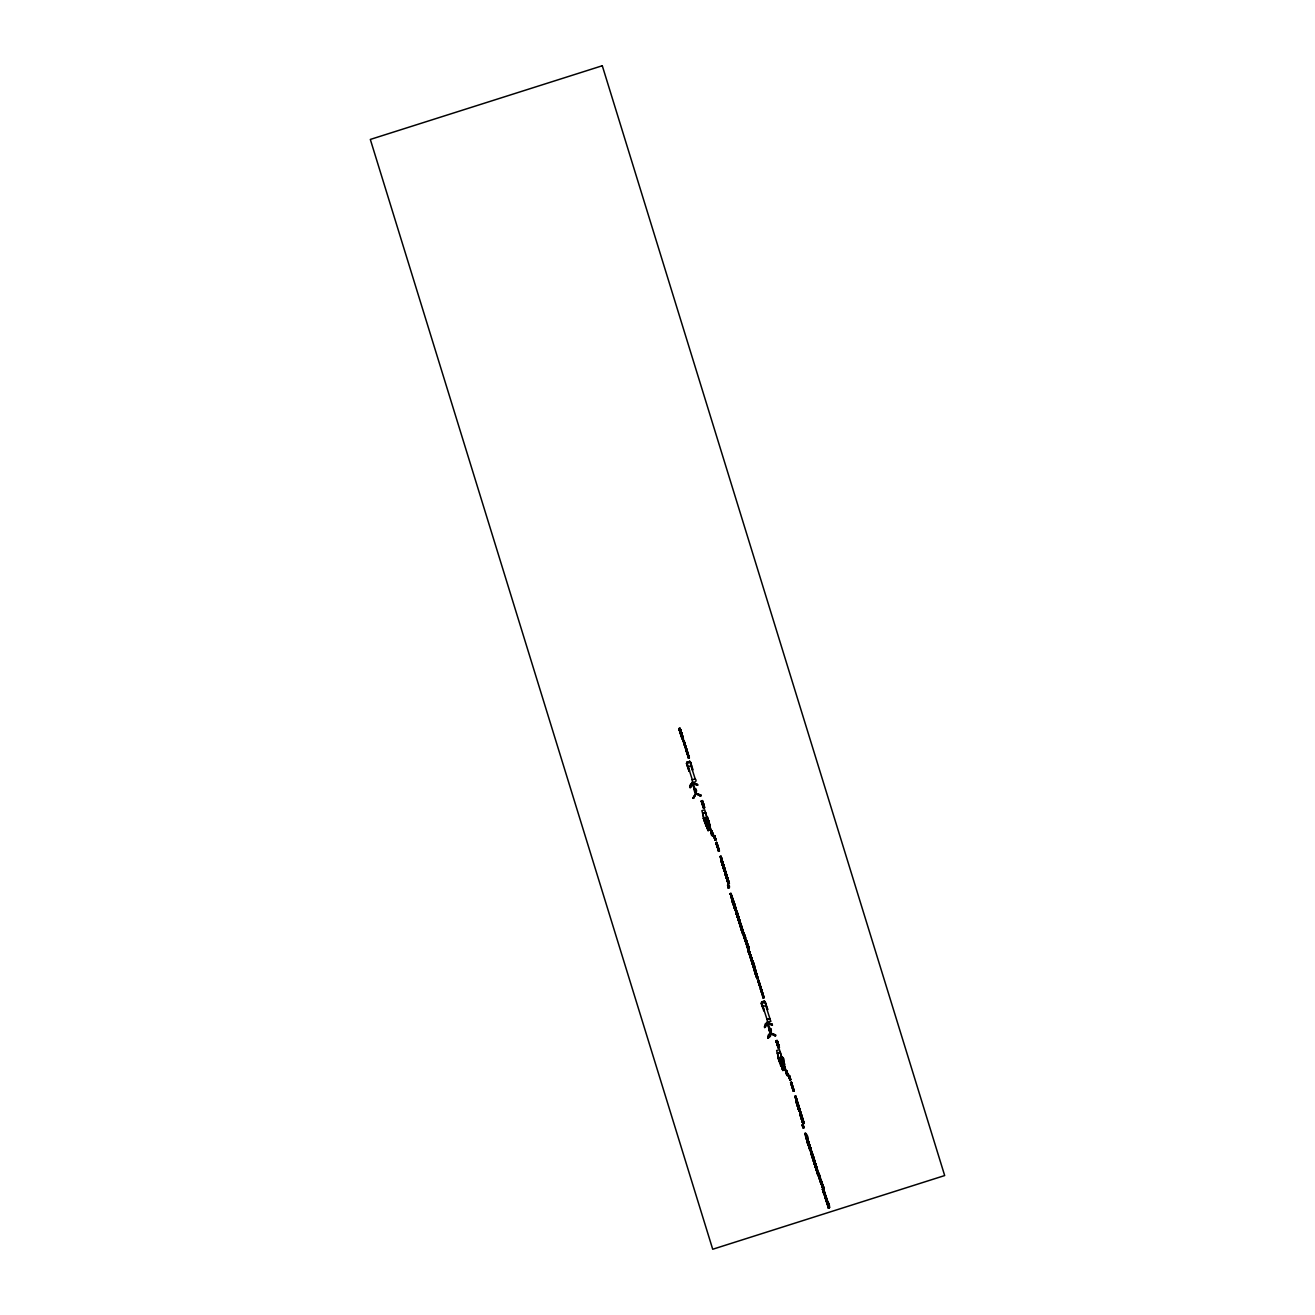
<?xml version="1.0" encoding="UTF-8"?>
<svg xmlns="http://www.w3.org/2000/svg" width="1315" height="1315" viewBox="0 0 1315 1315"><rect width="100%" height="100%" fill="white"/><g stroke="black" fill="none" stroke-linecap="round" stroke-linejoin="round"><path stroke-width="1.5" d="M745.342 938.565L743.78 936.296L744.372 935.409C742.548 937.464 745.178 930.856 744.306 936.806M819.656 1178.602L819.13 1175.232C817.782 1171.09 821.563 1177.484 818.555 1176.531M684.589 742.548L684.26 744.619L685.148 744.339L683.701 742.827L684.605 742.531L684.26 744.619L685.707 746.032M687.137 753.922L688.024 753.643L687.696 755.78L688.83 756.437M695.931 789.69L695.701 790.94M715.163 837.228L713.749 835.929L714.538 838.444L715.475 838.23L714.423 838.082L715.311 837.803L714.637 835.65L713.749 835.929L715.097 840.236L715.985 839.956L714.637 835.65L715.196 837.441L714.308 837.721L714.637 835.65M715.985 839.956L715.294 837.803L715.097 840.236M718.072 846.761L717.727 848.832L718.615 848.553L717.185 847.041L718.056 846.696L718.582 849.572M725.436 873.735L725.633 871.303L724.746 871.582L725.42 874.245M760.81 987.121L761.369 988.913L760.481 989.192L757.785 980.513L758.673 980.234L760.399 987.434L758.804 980.579M760.695 986.76L760.481 989.192M761.566 989.521L761.763 993.4L762.947 994.091M763.242 998.134L760.547 989.455L761.434 989.176L761.336 991.97L762.223 991.691L762.684 996.343L763.62 996.129L763.242 998.134L762.914 993.91M789.542 1075.867L788.507 1075.769L789.937 1077.281L789.066 1077.56L789.394 1075.489L790.742 1079.796L789.855 1080.075L788.507 1075.769L789.394 1075.489L789.921 1078.448M791.63 1082.656L790.578 1082.508L792.024 1084.02L791.137 1084.3L791.466 1082.212L794.161 1090.908L793.274 1091.187L790.578 1082.508L791.466 1082.212L791.367 1085.007L792.288 1084.76M792.813 1086.601L792.485 1088.672L793.372 1088.393L791.942 1086.88L792.813 1086.519L792.485 1088.672L793.652 1089.182M793.487 1088.754L793.159 1090.825L794.046 1090.546L792.6 1089.034L793.504 1088.738L793.274 1091.187M797.843 1107.312L799.076 1106.803L794.868 1096.381L795.756 1096.085L795.657 1098.88L796.561 1098.633M769.785 1028.609L770.59 1030.96M805.207 1134.188L805.273 1133.333L806.835 1140.204M744.142 934.225L744.898 935.606L743.402 934.455L743.682 936.329L743.961 933.88M818.538 1175.446L819.639 1175.857L818.522 1175.429L818.703 1173.72M684.096 740.822L683.027 740.674L684.474 742.186L683.586 742.465L683.915 740.394L686.611 749.073L685.723 749.353L683.027 740.674L683.915 740.394L683.833 743.189L684.737 742.926M685.937 746.92L685.608 748.991L686.496 748.712L685.049 747.199L685.953 746.92L685.723 749.353M686.824 749.714L685.789 749.616L687.235 751.128L686.348 751.407L686.677 749.336L689.372 758.015L688.485 758.295L685.789 749.616L686.677 749.336L686.578 752.131L687.466 751.851M687.351 751.49L687.022 753.561L687.893 753.281L686.463 751.769L687.367 751.49L687.022 753.561L688.205 754.136M688.698 755.862L688.37 757.95L689.257 757.654L687.811 756.158L688.715 755.862L688.485 758.295M695.619 790.71L695.816 789.427L696.243 790.759M707.059 820.034L706.385 817.881L706.171 820.313L707.059 820.034L706.385 817.881L705.497 818.16L706.171 820.313M715.294 837.803L714.966 839.874L715.853 839.595L715.048 838.608M717.497 844.904L719.404 851.068L718.516 851.347L715.837 842.668L716.708 842.389L716.379 844.46L717.908 846.12M717.382 844.542L717.053 846.613L717.941 846.334L716.494 844.822L717.398 844.526L717.053 846.613L718.237 847.189M718.73 848.915L718.401 850.986L719.289 850.706L717.842 849.194L718.746 848.915L718.516 851.347M721.656 858.416L721.327 860.487L722.214 860.207L720.768 858.695L721.672 858.399L721.458 860.848L720.11 856.542L720.998 856.262L720.669 858.333L722.182 859.994M725.305 873.374L725.781 871.681M758.673 980.234L758.344 982.305L759.232 982.026L758.673 980.234L761.369 988.913M759.347 982.387L759.002 984.458L759.889 984.179L759.347 982.387L758.459 982.667L759.889 984.179L758.459 982.667M760.021 984.606L759.692 986.677L760.58 986.398L760.021 984.606L759.133 984.886L760.58 986.398L759.133 984.886M761.434 989.176L761.106 991.247L761.993 990.968L761.434 989.176L764.13 997.855M762.108 991.329L761.763 993.4L762.651 993.121L762.108 991.329L761.221 991.609L762.651 993.121L761.221 991.609M763.456 995.702L763.127 997.773L763.999 997.493L763.456 995.702L762.569 995.981L763.999 997.493L762.569 995.981M781.817 1059.874L781.126 1057.72L780.798 1059.791L781.817 1059.874L781.126 1057.72L780.255 1058L780.929 1060.153M790.052 1077.643L789.723 1079.714L790.611 1079.434L789.164 1077.922L790.068 1077.626L789.855 1080.075M794.161 1090.908L791.252 1084.661L792.156 1084.365L791.794 1086.453L792.994 1087.028M796.939 1099.833L795.756 1096.085L795.411 1098.173L796.298 1097.893L794.868 1096.381L796.035 1097.039M796.413 1098.255L796.085 1100.326L796.972 1100.047L795.526 1098.535M799.767 1113.69L801.065 1113.295L800.391 1111.142L800.062 1113.213L800.391 1111.142L799.504 1111.422L800.178 1113.575M684.523 743.6L683.701 742.827M706.385 817.881L706.04 819.952L706.928 819.672L705.497 818.16L706.5 818.242M717.776 845.808L716.708 842.389L716.379 844.46L717.267 844.181L715.837 842.668L717.25 843.967M722.083 859.681L720.998 856.262L720.669 858.333L721.54 858.054L720.11 856.542L721.524 857.84M781.126 1057.72L780.798 1059.791L781.685 1059.512L780.255 1058L781.669 1059.298M792.14 1084.382L791.794 1086.453L792.682 1086.174L791.252 1084.661M700.895 795.345L696.046 793.34L700.78 795.033L700.451 796.068L695.668 793.75L692.463 782.425L697.607 784.693L692.528 782.589L690.556 787.521L689.685 786.863L692.216 782.606L695.635 793.8L693.137 798.041M764.607 1027.229C764.738 1017.843 772.283 1027.87 772.25 1024.221L766.908 1022.544M730.45 894.348L730.482 893.493L732.11 900.463L733.359 900.068L731.945 900.002M692.463 782.425L695.98 793.783L693.235 798.369L696.177 793.126L693.843 798.172M764.541 1027.015L767.648 1022.314M767.418 1022.215C768.486 1024.385 774.551 1038.127 767.713 1037.354L770.508 1032.916L775.538 1034.872C775.571 1038.521 768.026 1028.494 767.878 1037.88M689.849 787.389C689.701 776.951 704.922 790.118 692.693 783.132L690.556 787.521M765.149 1026.818L764.705 1027.557L766.974 1022.445L772.53 1025.059M684.721 743.123L686.611 749.073M718.204 847.337L718.615 848.553M721.524 859.221L723.875 865.517L722.625 865.927M725.781 871.878L724.746 871.582L726.192 873.094L724.943 873.604L727.918 882.464L728.987 882.118L726.012 873.637L729.052 883.318M758.804 980.793L757.785 980.513L759.232 982.026L757.785 980.513M800.523 1111.717L799.504 1111.422L800.95 1112.934L799.684 1113.443L802.939 1123.799L799.882 1113.197L800.506 1115.038M694.353 787.044L695.701 791.252M770.902 1033.228L768.601 1038.012M744.027 934.028C744.553 938.368 744.257 932.943 744.487 934.686L743.632 934.505M818.998 1173.769L819.639 1175.446L818.735 1175.429M817.207 1173.325L818.44 1172.832L819.245 1174.525C819.393 1176.005 818.522 1172.881 818.44 1176.152L818.193 1174.311M819.146 1175.709L818.785 1173.868M696.029 793.356L700.944 795.559M745.046 936.477L743.797 936.691L744.29 938.137C747.66 937.003 742.975 939.452 744.142 936.329L744.569 937.661M711.481 833.2L712.829 833.463M711.908 834.515C715.968 832.264 710.84 840.121 710.84 831.359L711.875 831.031M747.627 947.457C751.687 945.189 746.558 953.046 746.542 944.285L747.528 943.775M748.728 952.734C752.624 954 745.063 951.896 748.86 949.759M786.666 1074.355C789.312 1072.465 786.189 1077.314 787.11 1073.796M822.253 1186.985L822.68 1188.267L823.831 1187.987L822.138 1183.089L820.922 1183.582M823.469 1192.573L824.308 1191.834L823.322 1192.13L824.784 1193.741L823.124 1188.974L824.061 1193.971M823.782 1193.543L824.932 1193.264L823.371 1188.776L822.5 1189.056L823.782 1193.543L822.861 1191.028L823.963 1190.716M712.467 833.003L711.596 833.496M748.169 945.929L747.134 946.274M749.271 951.222L748.153 951.337M787.208 1072.826L786.107 1072.958M822.927 1185.768L821.891 1186.114M824.028 1191.045L822.911 1191.176L823.519 1193.067L824.768 1192.672L823.864 1190.404L823.453 1192.163M679.707 730.236L679.066 728.395L682.14 738.981L678.885 728.641L680.134 728.247L682.929 737.156L681.663 737.452M678.951 728.888L680.036 728.543M679.05 729.118L680.299 728.724M679.132 729.365L680.397 729.052M679.296 729.825L680.562 729.529M680.628 729.661L679.362 730.187L681.104 735.66L682.189 735.315M679.428 730.417L680.726 730.006M679.51 730.663L680.743 730.154M679.592 730.893L680.907 730.63M679.674 731.14L680.956 730.844M679.773 731.37L681.071 731.107M679.839 731.617L681.121 731.321M679.904 731.962L681.186 731.452M680.003 732.291L681.285 731.798M680.052 732.455L681.334 732.159M680.151 732.685L681.466 732.422M680.233 732.932L681.499 732.636M680.397 733.408L681.63 732.899M680.397 733.573L681.729 733.244M680.463 733.754L681.63 733.54M680.529 734L681.827 733.573M680.628 734.23L681.795 734.049M680.776 734.707L682.008 734.214M680.874 734.937L682.107 734.543M680.94 735.184L682.173 734.674M681.038 735.414L682.288 735.019M681.17 736.005L682.386 735.364L679.904 728.132L683.389 738.586L683.11 737.781L682.14 738.981M681.351 736.482L682.567 735.989M681.499 736.975L682.732 736.466M683.208 738.11L682.025 735.315M682.058 738.751L683.274 738.257M686.101 747.347L684.934 746.838L685.822 746.558L684.392 745.046L685.263 744.701M687.564 752.18L686.463 751.769M687.153 753.988L688.024 753.709L687.696 755.78L688.583 755.5L687.153 753.988L688.583 755.5M689.093 757.144L689.372 758.015M686.857 762.059L687.055 762.897L689.701 761.155M686.89 762.371L689.8 761.418L692.43 769.982M686.923 762.634L689.833 761.516L690.654 762.7M686.94 762.848L689.865 761.73M686.463 763.341L689.027 771.067L686.463 763.341L690.457 762.075L693.005 769.801M689.915 762.322L686.907 762.536L687.235 763.785M687.548 766.875L691.542 765.609L690.457 762.075M692.38 779.877L695.142 778.743C698.692 781.998 691.131 784.233 692.298 779.647M694.123 789.69C698.397 786.88 690.852 793.126 696.654 791.104L696.029 789.082M693.071 797.827L695.816 793.241L700.451 796.068M702.44 801.312L704.725 807.739L703.476 808.133L701.257 800.934L702.325 800.588L703.952 805.24L702.506 805.076M701.437 801.476L702.506 801.131M702.835 801.493L701.536 802.002L703.722 808.068L701.602 801.213L702.67 801.016L704.38 806.753L703.476 808.133M701.569 802.101L702.818 801.706M702.983 801.986L701.7 802.479L702.983 802.183M701.865 802.955L703.114 802.561L702.095 803.777L703.476 803.58M702.292 804.336L703.492 803.761M703.64 804.09L702.341 804.599L703.656 804.418M702.539 805.174L703.722 804.632M702.703 805.635L703.887 805.043M702.736 805.898L703.739 805.109M702.769 805.996L704.429 806.687M704.117 805.881L703.098 806.933M703.311 807.673L704.544 807.262M702.736 813.459L705.58 812.571L704.709 809.793L701.881 810.681L704.035 818.209L706.862 817.305L705.58 812.571M703.394 818.226L707.388 816.96L709.936 824.669L705.958 825.935L703.394 818.226L704.478 821.76L708.473 820.478L707.388 816.96M703.558 818.735L702.637 813.147L705.481 812.259L707.01 817.766M708.358 820.083L710.922 829.88L707.98 830.472L710.889 829.781M707.93 820.774L705.152 821.842L707.996 820.987M705.35 822.467L708.177 821.513M705.53 823.042L708.456 822.401M705.629 823.305L708.456 822.352M705.728 823.617L708.555 822.664L705.81 823.88M708.834 823.502L706.007 824.456M706.106 824.768L708.933 823.815L706.188 825.031M708.078 830.784L706.549 826.132L709.393 825.228M709.574 825.804L706.648 826.445L709.59 825.853M706.845 827.02L709.771 826.379M710.051 827.266L707.24 828.22L710.149 827.529M707.421 828.795L710.347 828.154M710.33 828.105L707.404 828.746M707.782 829.897L710.708 829.255M712.5 835.913L710.938 830.998L711.81 830.718L713.338 835.124L711.76 834.072L712.5 835.913L711.727 831.425M710.922 831.573L712.007 831.442M710.938 830.998L712.072 831.885M711.53 832.214L712.451 834.252L711.974 832.757M711.3 832.97L712.401 832.658M711.547 833.348L712.582 833.217M711.793 834.548L713.042 834.154M712.812 834.926L712.681 835.781L712.746 834.499M722.346 860.569L721.014 860.931L724.006 869.774L723.727 868.689M721.097 861.177L722.264 861.062M721.261 861.637L722.543 861.341M721.425 862.114L722.708 861.818M721.491 862.459L722.773 861.95M721.573 862.706L722.872 862.295M721.656 862.952L722.921 862.656M721.738 863.182L723.053 862.919M721.82 863.429L723.086 863.133M721.984 863.906L723.217 863.396M723.316 863.741L722.067 864.136L723.217 864.037M722.116 864.497L723.431 864.086M722.198 864.744L723.48 864.448M722.362 865.221L723.595 864.711M722.461 865.451L723.71 865.056M722.527 865.697L723.76 865.188M722.675 866.273L723.973 865.862M722.773 866.519L723.99 866.026M723.792 866.289L723.25 867.949L724.532 867.653M723.003 867.226L724.253 866.832L723.086 867.473M724.532 867.801L723.316 868.295L723.792 869.741L725.075 869.429L722.099 860.585M723.48 868.771L724.697 868.278M724.631 868.673L723.628 869.264M725.124 870.185L724.45 870.957M724.105 870.793L725.42 870.53M724.203 871.04L725.272 870.694M723.201 864.53L725.518 870.875L724.171 870.399L724.516 871.204M725.009 873.85L726.324 873.456M725.107 874.081L726.357 873.686M725.173 874.327L726.258 873.982M725.272 874.557L726.521 874.163M725.338 874.804L726.62 874.508M725.403 875.149L726.685 874.639M725.486 875.395L726.784 874.985M725.568 875.642L726.801 875.132M725.65 875.872L726.899 875.478M725.732 876.119L726.965 875.609M725.896 876.595L727.129 876.086M725.962 876.941L727.228 876.431M727.524 878.502L726.061 877.253L727.343 876.76M726.11 877.417L727.343 876.924M726.209 877.647L727.507 877.384M726.274 877.894L727.557 877.598M726.373 878.124L727.672 877.861M726.587 878.962L727.885 878.552M726.685 879.193L727.803 878.946M726.751 879.439L728.066 879.176M726.833 879.686L728.099 879.39M726.916 879.916L728.231 879.653L725.633 872.519M726.998 880.162L728.329 879.998M727.162 880.639L728.231 880.294M727.376 880.836L728.444 880.327M728.395 880.803L727.228 880.984L727.705 882.414L728.789 882.069M727.31 881.231L728.609 880.968M727.54 881.938L728.773 881.445M727.639 882.168L728.888 881.773M728.017 883.483L729.431 883.565L727.392 878.141M728.115 883.713L729.332 883.22M728.362 884.732C725.979 885.603 730.532 884.107 729.381 887.806L728.214 887.855M727.853 885.57L728.444 885.389M727.672 886.08L728.576 885.899M728.115 887.526L729.135 887.198M728.247 888.003L729.299 887.559L728.494 885.57M730.006 893.69L731.009 893.312L732.882 899.591M730.072 893.871L731.091 893.526M730.187 894.249L731.321 894.085L730.22 894.381M730.318 894.66L731.387 894.956L730.515 894.627M732.176 897.175L731.929 896.057L730.844 896.403L732.208 896.994M731.945 896.123L730.893 896.633L732.028 896.37M732.143 896.814L731.272 896.961L732.077 900.364M731.633 897.537L731.699 896.37M732.11 900.463L731.452 898.424L732.554 898.112L733.178 900.134L731.14 894.134M731.485 898.572L732.817 898.392M731.682 898.802L732.85 898.49M731.732 899.263L732.948 898.77M732.406 899.361L732.932 899.345M732.636 903.158L734.23 902.846L732.718 903.389L731.962 901.038L733.145 900.66L733.869 902.649M732.028 901.285L733.589 900.907L735.512 907.087L734.28 907.629M732.159 901.613L733.704 901.252M732.241 901.86L733.754 901.367M733.918 901.991L733.786 903.06M732.504 902.813L734 902.156M732.784 902.994L734.115 902.567M733.162 903.717L734.559 903.816L733.293 904.408M734.345 903.438L733.129 903.931L734.707 909.027L736.252 909.487M733.26 904.079L734.559 903.816M733.441 904.786L734.691 904.391L733.474 905.032M733.54 905.23L734.756 904.736M734.888 904.95L733.671 905.608L735.052 905.427L735.414 907.268M733.836 906.084L735.052 905.591M733.869 906.331L735.2 905.92M733.934 906.528L735.233 906.265L734.23 907.383M735.364 906.413L734.066 906.906L735.332 906.577M734.329 907.827L735.858 908.024L734.707 909.027M734.477 908.205L735.693 907.712M734.51 908.303L735.858 908.024M734.641 908.681L735.858 908.188M734.871 909.503L736.088 909.01M738.241 916.571L742.991 930.708L741.742 931.102L735.381 910.588L736.466 910.243L742.712 930.806L740.608 924.609M735.775 910.917L736.597 910.703M736.712 910.95L735.381 910.588M736.055 911.262L736.466 910.243M738.044 919.169L739.277 918.659L737.025 911.985L736.466 913.152M735.989 912.528L737.058 912.068M736.055 912.741L737.337 912.446M736.334 912.857L737.452 912.725L740.312 923.064M736.219 913.218L737.468 912.824M736.269 913.695L737.452 913.07M736.367 913.941L737.633 913.415M736.449 914.172L737.501 913.613M736.531 914.402L737.814 913.925M736.614 914.648L737.682 914.303M736.679 914.993L737.945 914.484M736.745 915.24L738.06 914.829M736.844 915.47L738.11 914.961M736.926 915.717L738.225 915.306L736.992 915.963M737.09 916.193L738.389 915.782M737.156 916.44L738.389 915.93M737.255 916.67L738.553 916.407M737.321 916.917L738.603 916.621M737.386 917.262L738.718 916.884M737.468 917.508L738.767 917.081M737.567 917.739L738.833 917.229M737.633 917.985L738.931 917.558M737.715 918.215L738.981 917.919M737.797 918.462L739.112 918.199M737.879 918.692L739.162 918.396M740.033 921.141L738.767 921.437L738.11 919.514L739.375 919.004M738.11 919.514L739.293 919.3M738.192 919.76L739.49 919.349M738.274 919.99L739.441 919.81M738.422 920.484L739.655 919.974M738.52 920.714L739.77 920.319M738.586 920.96L739.819 920.451M738.685 921.19L739.934 920.796M740.049 921.289L738.833 921.782L739.309 923.212L740.592 922.916L736.86 912.331M738.997 922.259L740.213 921.766M740.148 922.16L739.145 922.736M740.181 926.171L741.413 925.612L740.756 923.541L739.54 924.034L741.989 931.02L735.627 910.506L736.219 911.837M739.704 924.511L740.92 924.018M739.786 924.757L741.035 924.363M739.835 925.07L741.052 924.56M739.983 925.431L741.216 925.037M740 925.53L741.249 925.135M740.148 925.908L741.397 925.513M740.246 926.352L741.463 925.859M740.378 926.73L741.594 926.237M740.411 926.828L741.66 926.434M740.542 927.207L741.759 926.713M741.824 926.911L740.608 927.568L741.742 931.102M740.641 927.65L741.939 927.387L740.937 928.505M741.019 928.85L742.054 927.732M741.035 928.949L742.268 928.489M742.4 928.834L741.183 929.327L742.449 929.031M741.381 929.902L742.564 929.311M741.413 930.149L742.613 929.623M741.578 930.625L742.827 930.231M742.235 931.875L742.696 934.209L742.465 932.582M744.208 933.798L743.238 931.546L742.219 932.664M742.054 932.187L743.139 931.842M742.153 932.417L743.402 932.023M742.465 933.486L743.682 932.993L744.734 936.675L743.78 935.606M742.63 933.962L743.846 933.469M744.372 934.291L743.172 934.587L744.602 939.255L745.49 937.644M744.537 935.754L744.043 934.275L744.75 935.557M744.898 936.017L743.895 936.839M744.076 937.496L745.49 937.135M744.159 937.809L745.441 937.02L745.753 937.94M747.495 943.595L746.246 943.989L744.816 939.469L745.884 939.124L746.493 940.373L745.408 940.751M744.947 939.913L746.493 940.373M745.161 939.946L745.95 939.699L747.43 944.367M745.145 940.422L746.394 940.028M746.295 940.324L745.227 940.669L744.816 939.469M746.46 940.833L745.358 941.195L745.769 942.444L747.052 942.148L746.673 940.998L745.457 941.491M745.506 941.688L746.772 941.326M745.605 941.967L746.838 941.474M746.246 943.989L746.082 942.723L746.936 944.745M745.901 942.986L747.002 942.625M746.986 942.921L747.775 944.499L746.706 944.811M746.164 943.743L747.397 943.25M746.624 944.515L747.693 944.285M747.183 945.025L748.153 947.178L747.775 945.534M748.531 946.389L747.298 946.751L748.104 945.584M747.052 946.06L748.35 945.781L748.909 947.556M748.745 947.079L747.66 947.951L748.876 947.457M748.12 947.54L748.383 948.707L748.777 947.178M749.04 948.049L747.462 947.014L748.219 948.855L748.005 945.288L747.462 946.159M748.613 948.937L749.32 954.131L747.742 949.216L748.876 949.792M747.627 949.627L748.679 949.249M747.725 949.792L748.827 949.66M749.205 950.877L748.104 951.189L749.008 953.161M748.35 951.567L749.402 951.435M748.399 952.044L749.632 951.682M749.846 952.372L748.761 953.243L750.01 952.833L749.106 950.564L748.777 952.142M749.55 952.718L749.484 954L749.977 952.75M750.207 957.008L751.375 956.695L750.01 956.778L749.418 954.838L750.487 954.493L751.703 958.323L750.635 958.668L751.703 957.764L750.454 957.797L750.799 956.86M750.635 958.668L749.665 954.756L750.553 954.674M749.797 955.167L750.668 955.019M750.734 955.2L749.418 954.838M750.947 955.857L749.665 954.756M750.257 957.468L751.473 956.975M750.602 958.569L749.977 955.232M751.851 958.175L750.388 955.084M752.229 959.408L750.816 959.325L752.262 959.49M750.849 959.424L752.081 959.03L752.459 960.755L751.654 959.112M752.624 960.706L751.21 960.624L752.591 960.607M757.062 978.508L751.523 961.38L752.706 961.035L752.41 962.794M751.588 961.627L752.739 961.117M752.87 961.495L751.72 961.955L752.969 961.824M754.054 965.736L753.199 962.366L753.676 963.287L752.246 963.714M752.065 963.007L753.413 962.481M752.114 963.27L753.479 962.711M752.229 963.484L753.577 962.942M752.312 963.961L753.495 963.599L752.92 962.448M752.361 964.076L754.12 964.355L752.722 964.585L751.523 961.38M752.509 964.536L754.037 964.059M754.136 964.437L755.484 969.845L754.185 970.256M754.284 964.848L752.722 965.259L753.413 966.837M752.92 965.835L754.399 965.259M753.232 965.999L754.498 966.492L754.218 965.687M753.051 966.328L754.383 966.163M753.133 966.558L753.939 968.267M753.61 968.087L754.826 967.593M753.643 968.481L754.662 967.133L753.446 967.626L756.667 977.209L756.339 976.24M753.709 968.711L754.794 968.382M753.807 968.958L755.057 968.547M753.873 969.188L755.155 968.892M755.221 969.024L757.966 978.475L753.972 965.391M754.037 969.665L755.484 969.845M754.12 970.01L755.385 969.5M754.268 970.503L755.5 969.993M754.35 970.733L755.665 970.47M754.432 970.98L755.714 970.684M754.514 971.21L756.043 971.637L754.761 972.114M754.596 971.456L755.878 971.16L754.662 971.801L755.862 975.5L757.144 975.204L755.698 975.023M754.81 972.295L756.092 971.982M754.909 972.525L756.207 972.262M754.974 972.771L756.256 972.459M755.139 973.232L756.585 973.412L755.287 973.823M755.155 973.412L756.487 973.067M755.221 973.593L756.388 973.379M755.385 974.053L756.552 973.889M755.533 974.547L756.766 974.037M755.615 974.777L756.865 974.382M755.796 975.253L757.029 974.859M757.144 975.352L755.928 975.845L756.618 977.324M756.092 976.322L757.309 975.829M756.24 976.815L757.473 976.305L756.421 977.275M757.522 977.094L757.752 978.179L754.711 968.514M757.867 977.62L756.898 978.82M756.815 978.574L758.032 978.081M761.582 989.554L760.547 989.455L761.993 990.968L760.547 989.455M764.673 1002.211L761.812 1003.066L761.615 1001.899L764.459 1000.994L764.788 1002.605M761.648 1002.211L764.541 1001.257M761.697 1002.688L764.623 1001.619M765.215 1001.915L766.3 1005.449L762.306 1006.715L761.221 1003.181L765.215 1001.915L767.763 1009.624L764.508 1001.52L761.829 1003.115M761.993 1003.624L761.615 1001.899M763.768 1010.89L761.221 1003.181M762.733 1006.024L767.105 1019.651L769.965 1018.813L765.725 1005.63M770.721 1021.278L767.861 1022.117L767.056 1019.47L769.883 1018.583L770.705 1021.213M768.93 1029.661L770.787 1028.922L768.93 1029.661L769.505 1031.552L771.412 1030.944L770.787 1028.922M770.754 1029.859L769.719 1029.135L770.459 1030.927M770.919 1030.368L770.031 1029.431L771.001 1030.598M767.829 1037.667L770.574 1033.08L775.817 1035.71M777.198 1041.151L779.466 1047.578L778.217 1047.973L776.014 1040.773L777.083 1040.428L779.187 1046.51L777.888 1047.019M776.014 1040.773L778.464 1047.907L776.36 1041.053L777.592 1041.332L776.294 1041.842L778.217 1047.973M776.179 1041.316L777.264 1040.97M776.327 1041.94L777.576 1041.529M777.74 1042.006L776.491 1042.4L777.428 1040.855M776.623 1042.779L777.872 1042.384L776.688 1043.14L778.069 1042.943L778.595 1045.261L777.264 1044.899M776.853 1043.6L778.069 1043.107M776.886 1043.699L778.233 1043.42M777.05 1044.176L778.233 1043.584M777.099 1044.439L778.398 1043.913M777.116 1044.521L778.217 1044.652M777.28 1044.998L778.529 1044.62M777.461 1045.474L778.579 1045.228M777.494 1045.737L778.759 1045.359M777.527 1045.82L779.187 1046.51M778.875 1045.704L777.658 1046.198L779.039 1046.017M777.855 1046.773L779.039 1046.181M778.053 1047.496L779.269 1047.003M777.412 1053.052L780.255 1052.164L777.412 1053.052L778.316 1058.575M777.494 1053.299L780.321 1052.395L779.466 1049.617L776.623 1050.521L778.776 1058.049L781.324 1066.021L784.151 1065.068L780.222 1052.099M782.146 1056.8L783.23 1060.317L779.236 1061.583L778.151 1058.065L782.146 1056.8C789.131 1062.684 773.352 1063.753 783.609 1060.975M778.776 1058.049L781.62 1057.145L780.321 1052.395M783.115 1059.923L785.663 1069.72L782.737 1070.311M779.844 1061.468L782.704 1060.663M779.91 1061.715L782.836 1061.041M780.107 1062.29L782.918 1061.353M780.288 1062.865L783.115 1061.928M780.387 1063.128L783.214 1062.191M780.485 1063.441L783.296 1062.504M780.568 1063.704L783.395 1062.767M780.65 1063.983L783.493 1063.079M780.666 1064.032L783.576 1063.342L780.765 1064.279M780.863 1064.608L783.674 1063.654M780.946 1064.854L783.773 1063.917M781.143 1065.429L783.954 1064.493M780.699 1065.775L784.529 1063.999L780.699 1065.775L778.151 1058.065M781.422 1066.334L784.348 1065.692M784.332 1065.643L781.406 1066.284M781.603 1066.909L784.545 1066.268M785.285 1068.52L782.359 1069.161L785.285 1068.569M782.557 1069.785L785.482 1069.144M782.737 1070.361L785.565 1069.407M787.258 1075.752L785.696 1070.837L786.551 1070.558L788.129 1075.045L787.504 1073.599L786.518 1073.911L787.981 1075.522L786.567 1070.673M785.581 1071.248L786.633 1070.854M785.68 1071.413L786.567 1070.574M786.814 1071.38L785.597 1071.183L786.715 1074.865L787.964 1074.454L787.044 1072.185L786.732 1073.763L786.469 1072.958M787.159 1072.498L786.058 1072.81L786.962 1074.782M786.288 1073.188L787.34 1073.056M786.337 1073.648L787.586 1073.287M786.551 1074.388L787.8 1073.977M787.438 1075.621L787.932 1074.355M790.742 1079.796L790.397 1078.744M793.372 1088.393L792.485 1087.111L793.257 1087.867M793.487 1089.954L794.046 1090.546M798.254 1107.707L796.019 1100.688L799.027 1111.109L795.772 1100.77L797.087 1100.392M795.854 1101L797.137 1100.704M796.019 1101.477L797.301 1101.181M796.183 1101.954L797.465 1101.658L796.249 1102.299M796.331 1102.545L797.63 1102.134M796.397 1102.792L797.679 1102.496M796.495 1103.022L797.811 1102.759M796.578 1103.269L797.909 1103.104M796.742 1103.745L797.975 1103.236M796.824 1103.975L798.073 1103.581M796.808 1104.09L797.975 1103.877M796.874 1104.337L798.172 1103.91M796.956 1104.584L798.287 1104.419M797.12 1105.044L798.353 1104.551M797.219 1105.29L798.452 1104.879M797.285 1105.52L798.517 1105.027M797.383 1105.751L798.632 1105.356M797.432 1106.112L798.731 1105.701M797.515 1106.342L798.731 1105.849M798.534 1106.129L797.679 1106.836M797.761 1107.066L799.01 1106.671M798.008 1107.789L799.273 1107.493M799.29 1107.641L798.073 1108.134L798.55 1109.564L799.832 1109.268L795.756 1096.085M798.238 1108.611L799.454 1108.118M798.32 1108.857L799.619 1108.594M798.386 1109.104L799.668 1108.792M798.287 1105.471L800.276 1110.715L798.928 1110.238L799.273 1111.027M799.882 1110.008L799.027 1111.109M798.863 1110.633L800.178 1110.37M798.961 1110.863L800.03 1110.534M799.849 1113.92L801.098 1113.526M799.931 1114.167L801.016 1113.821M800.03 1114.397L801.262 1114.002M800.095 1114.643L801.377 1114.347M801.443 1114.479L800.161 1114.989L802.66 1122.303L803.744 1121.958L800.391 1111.142M800.243 1115.235L801.542 1114.808L800.309 1115.482M800.408 1115.712L801.657 1115.317M800.49 1115.942L801.723 1115.449M800.572 1116.188L801.887 1115.925M800.654 1116.419L801.92 1116.123M800.72 1116.78L801.986 1116.254M800.802 1117.092L802.084 1116.599M800.868 1117.257L802.101 1116.747M800.966 1117.487L802.265 1117.224M801.032 1117.734L802.314 1117.438M801.131 1117.964L802.429 1117.701M801.213 1118.391L802.282 1118.342M801.345 1118.802L802.643 1118.391M801.427 1119.032L802.594 1118.851M801.509 1119.279L802.824 1119.016M801.591 1119.525L802.857 1119.213M801.673 1119.755L802.988 1119.492M801.755 1120.002L803.087 1119.838M801.92 1120.462L802.988 1120.133M802.117 1120.659L803.186 1120.166L800.704 1112.934L804.188 1123.405L803.925 1122.583L802.939 1123.799M801.986 1120.824L803.153 1120.643M802.068 1121.054L803.366 1120.791M802.298 1121.777L803.531 1121.268M802.397 1122.007L803.646 1121.613M802.462 1122.254L803.547 1121.909M802.873 1123.552L804.09 1123.059M803.005 1127.843L804.139 1127.645L803.054 1127.991L802.117 1124.95L803.12 1124.572L802.183 1125.147M802.347 1125.689L802.298 1124.835L803.186 1127.629M803.366 1125.163L802.331 1125.656M802.429 1125.919L803.498 1126.232L802.627 1125.887M803.892 1127.037L802.873 1127.35M806.868 1140.302L804.764 1133.514C806.703 1132.051 810.007 1140.664 806.868 1140.302L806.194 1138.264L807.311 1137.952L807.936 1139.957M805.848 1133.349L804.764 1133.514M805.076 1134.5L805.98 1134.319M805.52 1135.93L806.539 1135.601M805.947 1136.538L806.966 1136.834L806.67 1135.897L805.602 1136.242L806.144 1137.097M806.029 1136.801L806.9 1136.653M806.243 1138.412L807.574 1138.231M806.44 1138.642L807.739 1138.708L806.49 1139.102M808.1 1139.908L806.687 1139.431L806.21 1136.867L807.015 1137.327M806.687 1139.826L807.936 1139.398M808.988 1142.751L807.459 1143.228L806.72 1140.878L807.887 1140.5L811.043 1149.425L809.793 1149.82L807.032 1141.272M806.785 1141.124L808.544 1141.305M806.917 1141.453L808.462 1141.091L806.999 1141.683M807.262 1142.653L808.758 1141.995M807.525 1142.834L808.873 1142.406M807.394 1142.982L808.988 1142.686M807.887 1143.771L809.103 1143.277L807.92 1143.557L809.793 1149.82M808.018 1144.149L809.317 1143.656M808.051 1144.247L809.3 1143.853M808.199 1144.625L809.432 1144.231M808.232 1144.872L809.465 1144.329M808.298 1145.069L809.81 1145.266M808.594 1145.924L809.81 1145.431M808.626 1146.17L809.958 1145.759M808.692 1146.368L810.122 1146.976M808.824 1146.746L810.106 1146.253L808.856 1146.844M808.988 1147.222L810.073 1146.828M809.037 1147.469L810.27 1146.927M809.087 1147.666L810.435 1147.387M809.235 1148.044L810.451 1147.551M809.251 1148.143L810.615 1147.864L809.399 1148.521M809.465 1148.866L810.763 1148.357L808.347 1140.746M809.629 1149.343L810.878 1148.948M813.64 1158.384L817.749 1170.547L816.5 1170.942L810.139 1150.428L811.223 1150.083L817.47 1170.629L815.925 1165.797M810.517 1150.757L811.355 1150.543M811.454 1150.773L810.139 1150.428M811.602 1154.406L810.385 1150.346L811.421 1150.97L811.223 1150.083M813.755 1161.194L810.697 1152.219L811.782 1151.825L814.248 1159.189L812.933 1159.6M810.73 1152.351L811.799 1151.907M810.813 1152.581L812.029 1152.088L810.977 1153.058M811.092 1152.696L812.226 1152.663M811.026 1153.534L812.21 1152.893M811.125 1153.765L812.423 1153.354M811.191 1154.011L812.276 1153.666M811.289 1154.241L812.604 1153.863M811.371 1154.488L812.44 1154.143M811.437 1154.833L812.703 1154.323L815.349 1162.756L814.067 1163.052L813.591 1161.622L814.807 1161.129M811.503 1155.08L812.802 1154.669L811.602 1155.31M811.667 1155.556L812.966 1155.145M811.75 1155.803L813.032 1155.277M811.832 1156.033L813.147 1155.622M811.914 1156.28L813.147 1155.77M812.013 1156.51L813.311 1156.247M812.078 1156.756L813.36 1156.444M812.144 1157.101L813.475 1156.723M812.226 1157.348L813.525 1156.921M812.308 1157.578L813.591 1157.052M812.391 1157.808L813.689 1157.397M812.473 1158.055L813.738 1157.759M812.555 1158.285L813.87 1158.022M812.637 1158.531L813.903 1158.236M812.802 1159.008L814.034 1158.499M814.133 1158.844L812.884 1159.238L814.034 1159.14M813.114 1160.077L814.347 1159.682M813.18 1160.323L814.412 1159.814M813.278 1160.553L814.527 1160.159M813.344 1160.8L814.577 1160.29M813.443 1161.03L814.692 1160.635M813.508 1161.277L814.79 1160.964M814.593 1161.392L813.755 1162.098M813.903 1162.575L815.136 1162.066M817.026 1168.328L815.793 1168.788L816.977 1168.049L815.399 1167.49L816.582 1166.75L815.514 1163.38L814.297 1163.874L816.746 1170.86L811.7 1154.636M815.448 1163.775L814.462 1164.35M814.544 1164.597L815.793 1164.202M814.593 1164.893L815.81 1164.4M814.725 1165.271L815.974 1164.876M814.758 1165.369L816.007 1164.975M814.905 1165.748L816.138 1165.353L814.938 1165.994M814.988 1166.191L816.221 1165.698M816.352 1166.076L815.136 1166.569L816.401 1166.274M815.3 1167.046L816.516 1166.553M815.695 1168.345L816.911 1167.851M815.925 1169.167L817.157 1168.673M815.957 1169.265L817.207 1168.871M816.122 1169.742L817.322 1169.15M816.171 1169.988L817.371 1169.462L815.514 1163.38M816.336 1170.465L817.585 1170.071M816.746 1171.78L817.453 1174.048L816.746 1171.78L818.259 1172.207L817.979 1171.386L818.966 1173.638M816.812 1172.027L817.897 1171.681M816.911 1172.257L818.16 1171.862M818.374 1173.227L817.388 1173.802M819.13 1174.131L817.914 1174.427L819.36 1179.095L819.755 1176.941L820.165 1177.878M819.064 1176.646L819.196 1175.281L818.522 1176.136M819.146 1176.925L820.297 1177.204M818.834 1177.336L820.231 1176.974L819.212 1178.026M819.048 1177.977L820.511 1177.78M820.034 1178.224L819.36 1179.095M822.253 1183.434L821.004 1183.829L819.574 1179.308L820.642 1178.963L821.809 1181.988L820.527 1182.284L820.116 1181.034L821.218 1180.673M819.705 1179.736L820.987 1179.391M819.903 1179.785L821.645 1182.497L820.659 1182.826M819.903 1180.262L821.152 1179.867L820.165 1180.591M819.968 1180.508L821.053 1180.163M820.215 1181.33L821.431 1180.837M820.264 1181.527L821.53 1181.166M820.363 1181.807L821.809 1181.988M822.089 1182.958L822.533 1184.338L821.448 1184.651L822.269 1183.615M821.382 1184.355L822.45 1184.125M822.861 1185.407L822.056 1186.59L823.289 1186.229M823.108 1185.62L822.056 1186.278M823.831 1187.987L823.387 1186.607L822.22 1186.853L823.683 1188.448L820.642 1178.963M822.253 1187.314L823.502 1186.919L823.141 1188.546L822.878 1187.379M823.387 1186.607L822.417 1187.79L823.634 1187.297M822.385 1189.467L823.437 1189.072M822.483 1189.631L823.568 1189.483M824.143 1191.275L823.157 1191.554M823.157 1191.867L824.39 1191.505M824.226 1191.9L823.354 1192.606M824.62 1193.708L823.568 1192.426M826.428 1198.064L825.393 1198.507L824.176 1194.678L825.245 1194.332L826.346 1198.195L825.656 1196.42M824.472 1194.743L825.31 1194.513M824.554 1195.006L825.426 1194.858M825.491 1195.023L824.176 1194.678M824.719 1196.469L825.639 1198.425L824.423 1194.595L825.541 1195.532M824.768 1196.601L825.836 1196.157M824.85 1196.831L826.067 1196.338L825.015 1197.307M824.965 1196.847L826.132 1196.535M825.212 1197.62L826.461 1197.603L825.212 1198.031M825.968 1200.464L827.382 1200.529L826.132 1200.924L825.573 1199.165L826.806 1198.754L825.59 1199.264M827.727 1201.663L826.28 1201.22L827.464 1200.858L826.346 1201.45L827.793 1205.263M826.478 1201.795L827.628 1201.335M827.76 1201.762L827.447 1200.842L827.168 1202.617M826.691 1202.403L827.645 1202.584M826.823 1202.847L828.171 1202.321M826.987 1203.324C829.732 1199.247 830.291 1213.597 828.516 1204.655M827.004 1203.554L828.335 1202.781M827.069 1203.8L828.631 1203.439L828.795 1205.576M828.335 1207.302L828.45 1208.173L827.316 1203.948L828.401 1203.603M828.795 1203.899L827.266 1204.376L826.28 1201.22M828.631 1204.359L827.316 1203.948M829.025 1204.688L827.464 1205.099L828.171 1206.677M827.677 1205.674L829.157 1205.099M827.99 1205.839L828.269 1207.696L829.584 1207.433M827.809 1206.151L828.976 1206.052M827.973 1206.628L829.239 1206.332M829.42 1206.956L828.45 1208.173M828.368 1207.926L829.453 1207.581M750.914 956.712L751.703 958.323L751.062 956.235L749.977 956.63L750.881 958.602M692.561 782.392L696.029 793.044M760.514 987.417L761.237 988.551L759.807 987.039M770.804 1033.179L775.209 1035.908M684.392 745.046L685.822 746.558M685.049 747.199L686.496 748.712M687.811 756.158L689.257 757.654M716.494 844.822L717.941 846.334M717.842 849.194L719.289 850.706M720.768 858.695L722.214 860.207M789.164 1077.922L790.611 1079.434M686.972 750.273L689.224 757.456M683.027 740.674L684.474 742.186M685.789 749.616L687.235 751.128M695.273 789.608L696.161 790.545M705.497 818.16L706.928 819.672M713.749 835.929L715.196 837.441M714.423 838.082L715.853 839.595M715.837 842.668L717.267 844.181M720.11 856.542L721.54 858.054M724.746 871.582L726.192 873.094M780.255 1058L781.685 1059.512M788.507 1075.769L789.937 1077.281M790.578 1082.508L792.024 1084.02M794.868 1096.381L796.298 1097.893M799.504 1111.422L800.95 1112.934M684.342 743.353L685.148 744.339M687.893 753.281L687.334 752.706M823.206 1186.541L823.798 1187.889M824.899 1193.182L824.308 1191.817L824.932 1193.264M679.954 728.674L683.389 738.586M683.915 740.394L685.099 744.043M686.677 749.336L687.203 750.914M678.885 728.641L681.86 737.485L681.417 735.94M695.208 778.973L690.967 765.79M715.574 838.543L715.837 839.381M702.325 801.657L704.084 807.295M701.257 800.934L703.443 806.999M711.81 830.735L712.056 831.573L710.84 831.359M712.072 832.592L713.223 835.683M709.114 824.39L706.27 825.294M711.76 833.217L712.303 832.362L713.207 834.63L711.76 834.45M687.564 764.64L689.602 770.886M711.481 832.789L712.204 834.943M728.559 885.833L727.869 886.063M731.765 895.696L730.762 896.09M727.803 885.784L727.54 885.011L728.296 888.151M734.017 903.158L736.285 909.586L733.589 900.907M704.495 819.508L706.369 825.245M731.452 897.027L731.732 897.882M732.176 898.638L732.373 899.279M734.871 906.117L736.005 909.668L733.145 900.66M736.367 910.835L737.222 913.58M731.074 896.353L731.387 897.257M731.699 898.359L731.978 899.197M737.025 913.465L735.956 910.983M735.003 908.829L733.178 903.043L735.282 909.898L732.685 902.501M743.057 931.612L744.241 934.768M731.962 901.038L732.439 901.893M735.94 912.38L738.455 919.563M743.057 931.973L743.567 933.551M745.473 938.976L744.602 939.255M748.449 947.441L748.761 948.592M736.203 913.465L739.507 923.261M739.688 923.886L740.789 927.141M750.487 954.493L750.701 955.38M745.967 942.493L745.128 939.633L746.493 943.907M747.199 945.715L747.906 947.868M748.531 949.644L749.386 952.389L748.58 950.959M748.876 950.811L750.027 953.901M751.884 958.98L752.459 960.755M757.687 976.979L754.037 966.114L754.383 967.215M747.742 949.216L749.254 952.471M749.188 953.046L749.484 954M749.32 954.131L748.564 952.29L750.142 953.342L749.451 951.074M751.342 960.427L751.062 959.243L751.375 961.101M753.594 967.462L755.007 971.851L754.531 970.421M764.459 1000.994L764.64 1001.882M789.394 1075.489L790.578 1079.22M791.466 1082.212L792.666 1085.96M778.661 1046.05L779.187 1047.677L777.099 1041.546M782.293 1057.309L784.693 1064.509M786.485 1071.265L787.208 1074.076L786.091 1071.495M786.83 1072.432L787.981 1075.522M796.857 1100.803L799.832 1109.268M786.37 1071.495L785.696 1070.837M800.769 1113.476L804.188 1123.405M762.47 1004.989L764.344 1010.709M802.758 1119.854L804.024 1123.454M795.772 1100.77L798.747 1109.613M799.684 1113.443L802.166 1120.396M802.232 1120.742L802.709 1122.172M769.012 1026.752L769.883 1029.201M805.964 1134.253L805.273 1134.467M806.506 1135.979L806.917 1137.015M808.117 1140.927L810.763 1148.357M806.67 1137.426L806.457 1136.209L807.476 1139.464M808.643 1143.327L810.418 1148.965M809.843 1147.173L810.763 1149.507L807.887 1140.5M811.125 1150.674L813.969 1159.419M811.618 1152.17L815.349 1162.756M806.457 1138.198L806.736 1139.02M808.002 1143.08L810.04 1149.737L807.574 1142.603M811.519 1152.45L811.618 1153.074M823.667 1187.396L822.763 1185.127L822.22 1185.982M811.092 1152.055L811.223 1152.976M815.349 1164.449L817.125 1170.087M817.815 1171.435L818.998 1174.591L818.44 1172.832M820.708 1179.539L822.187 1184.207M822.533 1185.374L823.683 1188.448M806.72 1140.878L807.196 1141.732M822.434 1185.538L822.911 1187.001L822.023 1183.697M810.961 1153.288L814.264 1163.101M814.445 1163.726L815.941 1168.262M819.952 1179.67L820.905 1182.744M821.398 1183.763L821.99 1184.996M823.371 1188.793L823.634 1189.631L822.401 1189.401M825.245 1194.332L825.442 1195.22M825.82 1196.075L826.625 1198.113M827.102 1200.628L826.642 1198.82L825.573 1199.165M827.957 1202.206L828.894 1205.181M816.977 1171.698L817.174 1172.553M819.574 1179.308L820.724 1182.333M821.25 1183.747L820.593 1182.629L821.004 1183.829M821.941 1185.555L822.664 1187.708M823.979 1191.752L824.784 1193.741M825.146 1194.924L826.001 1197.653M826.56 1198.951L827.217 1200.595M827.677 1202.288L828.45 1203.998M815.744 1168.591L816.5 1170.942M817.355 1173.177L817.453 1174.048M823.338 1190.798L824.012 1192.278L823.535 1190.815M825.13 1196.305L825.261 1197.225M826.001 1199.658L826.099 1200.266M827.71 1205.017L828.22 1206.562M765.314 1027.36L767.713 1022.807L772.25 1024.221M703.311 804.402L704.429 807.837L702.325 800.588M735.315 906.972L734.888 906.265M706.862 817.305L709.212 824.341M688.123 766.694L692.347 779.811M816.845 1167.704L815.53 1167.868L816.746 1167.983M796.857 1100.425L800.112 1110.764M828.631 1203.439L829.272 1205.428M718.204 847.123L718.598 848.339M718.878 849.276L719.256 850.493M716.708 842.389L719.404 851.068M720.998 856.262L725.354 870.941M725.633 871.303L729.266 883.614M748.35 945.781L749.073 948.148M753.873 963.599L754.514 965.605M819.196 1175.281L819.574 1176.481M722.099 860.963L725.14 870.629M746.673 940.998L747.052 942.148M747.216 942.773L748.745 947.605M753.199 962.366L753.676 963.287M753.643 963.78L754.136 965.341M819.705 1177.188L820.231 1178.815M821.793 1184.42L822.253 1185.555M826.395 1198.951L826.757 1200.085M745.884 939.124L748.925 948.625M752.69 961.002L753.002 961.923M775.538 1034.872L770.36 1033.738L767.039 1022.347M777.083 1040.428L779.302 1047.628M803.12 1124.572L804.139 1127.645M814.182 1160.109L814.511 1161.211M818.39 1174.344L818.867 1175.824M821.168 1183.5L822.96 1188.678M824.735 1195.072L825.688 1197.406M712.681 832.954L713.371 835.222M721.902 862.87L722.395 864.3M722.461 864.645L722.938 866.092L721.261 860.848L724.269 871.27M723.003 866.437L723.497 867.867M725.831 875.543L726.307 876.99M726.373 877.335L727.409 880.557L725.124 873.357L728.181 883.959M727.639 881.379L727.951 882.332M740.756 923.541L742.646 929.721M821.3 1184.125L822.417 1187.79M697.492 784.381L697.772 785.236M700.78 795.033L701.059 795.887M709.936 824.669L705.958 825.935M746.641 943.94L748.219 948.855M740.624 924.675L742.367 930.264M752.722 964.585L753.298 966.246M755.073 972.196L756.109 975.418M732.817 902.764L735.036 909.98M779.663 1060.893L782.836 1070.624M767.22 1022.265L770.738 1033.623M704.906 821.053L706.484 825.919M764.442 1026.703L764.705 1027.557M767.713 1037.354L767.993 1038.209M689.685 786.863L689.948 787.718M692.972 797.515L693.235 798.369M743.402 934.455L743.649 936.296M685.033 745.572L684.934 746.838L685.279 744.767L685.033 745.572M602.286 65.75L370.32 139.439L712.714 1249.25L944.68 1175.561L602.286 65.75M708.851 821.135L705.021 822.927L708.851 821.135M709.87 826.691L707.141 827.908L709.87 826.691M710.429 828.417L707.7 829.634L710.429 828.417M784.628 1066.531L781.899 1067.747L784.628 1066.531M784.808 1067.106L782.08 1068.322L784.808 1067.106M785.006 1067.681L782.261 1068.898L785.006 1067.681M806.013 1133.744L804.994 1134.253L806.013 1133.744M752.755 962.005L752.459 961.101L752.755 962.005M819.409 1177.747L818.9 1176.169L819.409 1177.747M827.513 1201.828L827.217 1200.94L827.513 1201.828M829.305 1207.532L828.795 1205.954L829.305 1207.532"/></g></svg>
